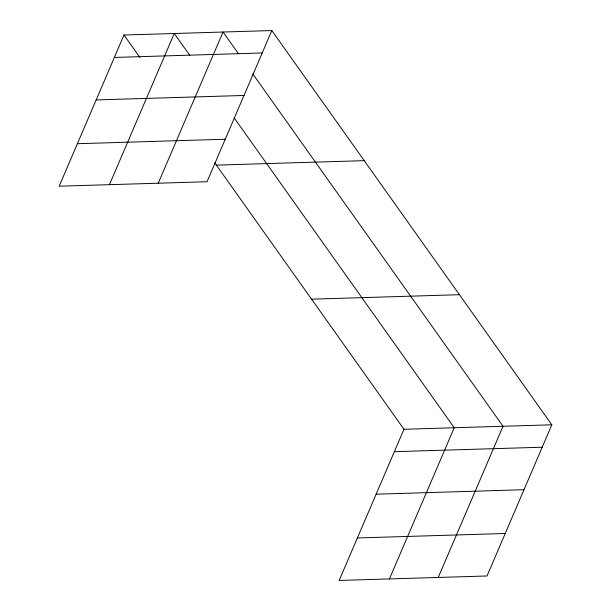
<?xml version="1.0" encoding="UTF-8"?>
<svg xmlns="http://www.w3.org/2000/svg" width="611" height="611" viewBox="0 0 611 611"><rect width="100%" height="100%" fill="white"/><g stroke="black" fill="none" stroke-linecap="round" stroke-linejoin="round"><path stroke-width="0.92" d="M123.98 35.018L59.183 186.202L207.037 181.734L271.834 30.55L123.98 35.018L139.927 57.48M109.453 184.682L174.25 33.498L189.647 55.181M158.241 183.208L223.046 32.024L238.443 53.707M214.721 162.801L403.963 429.266L339.166 580.45L487.02 575.982L551.817 424.798L271.834 30.55M389.436 578.93L454.233 427.746L234.196 117.908M438.232 577.456L503.029 426.272L252.74 73.847M114.372 57.442L262.226 52.966M96.156 99.929L244.018 95.461M77.391 143.707L225.253 139.239M216.37 165.123L364.232 160.655M311.564 299.169L459.426 294.693M403.963 429.266L551.817 424.798M394.355 451.682L542.209 447.214M376.139 494.177L524.001 489.709M357.374 537.955L505.236 533.487"/></g></svg>
